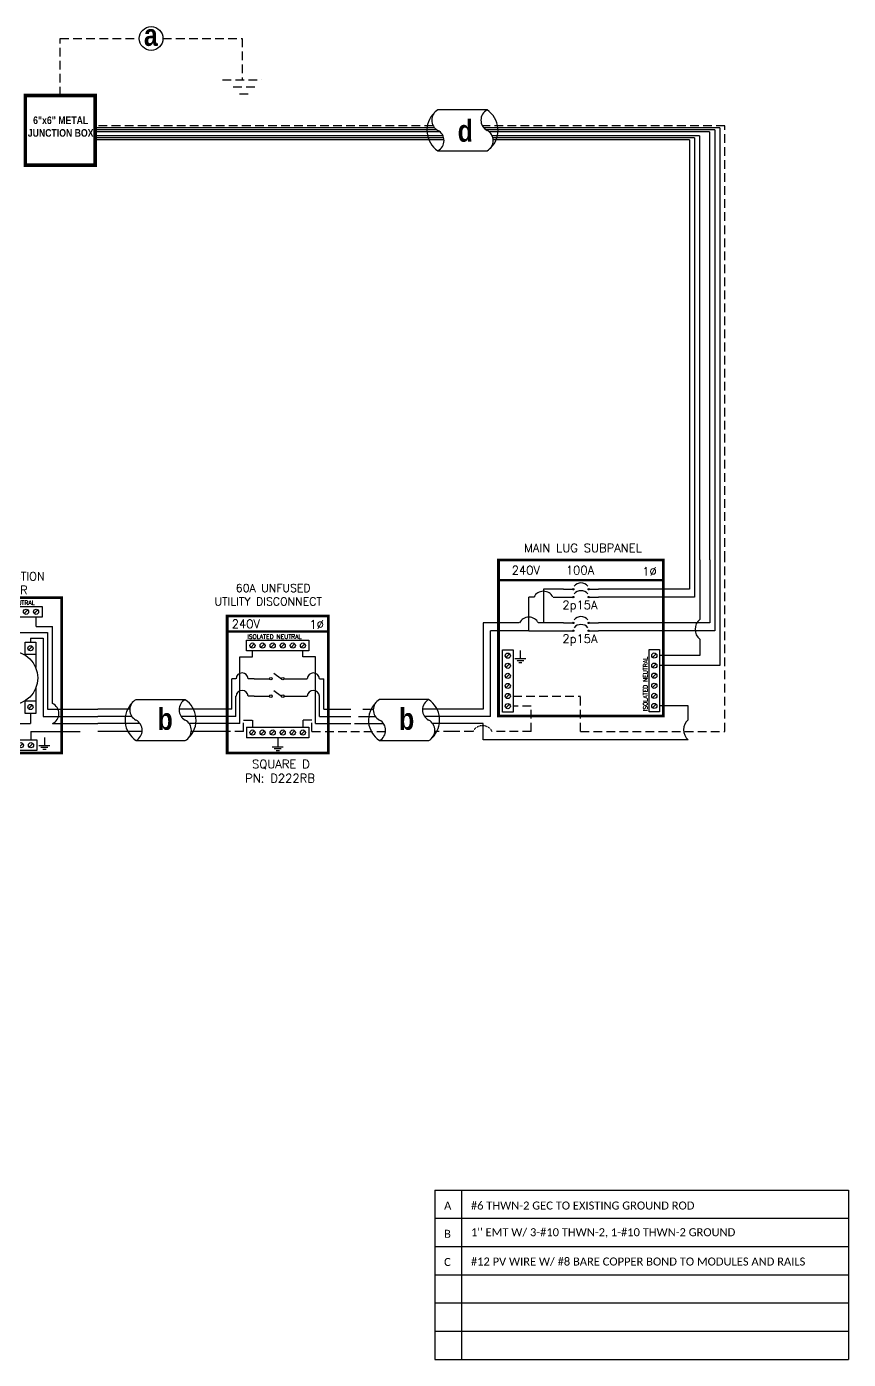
# Model space of a CAD drawing. Header units: feet. Extents: x 22430 to 23220, y 15295 to 15870.
# Drawn here: x 22866 to 23220, y 15295 to 15870 of the extents above; entities that cross this region are included whole.
import ezdxf

# ---------------------------------------------------------------- set-up
doc = ezdxf.new("R2010")
doc.units = ezdxf.units.FT
doc.header["$MEASUREMENT"] = 0
doc.linetypes.add('HIDDEN', pattern=[0.375, 0.25, -0.125])
for name, color, linetype in [('ONE LINE BLOCKS', 7, 'Continuous'), ('TABLES', 7, 'Continuous'), ('TEXT', 7, 'Continuous'), ('Z - TITLEBLOCK TXT', 7, 'Continuous')]:
    doc.layers.add(name, color=color, linetype=linetype)
doc.styles.add('ONE LINE TXT', font='techb___.ttf')
doc.styles.get("Standard").update_dxf_attribs({"font": 'simplex.shx'})

# ---------------------------------------------------------------- blocks, each defined once
blk = doc.blocks.new('M_METER PAN')
at = {"color": 253, "linetype": 'Continuous'}
for p, q in [((4.73, 8.02), (4.73, 8.75)), ((8.59, 8.02), (8.59, 8.75)), ((4.73, 8.02), (3.48, 8.02)), ((3.48, 2.14), (3.48, 8.02)), ((8.59, 8.02), (9.84, 8.02)), ((9.84, 2.14), (9.84, 8.02)), ((3.48, 0.61), (0, 0.61)), ((9.84, 0.61), (13.32, 0.61))]:
    blk.add_line(p, q, dxfattribs=at)
at = {"color": 7, "linetype": 'Continuous'}
for p, q in [((5.16, 7.56), (5.16, 6.82)), ((5.16, 7.56), (9.47, 7.56)), ((9.47, 7.56), (9.47, 1.71)), ((4.25, 1.71), (0, 1.71)), ((4.25, 1.71), (4.25, 0.9)), ((5.16, 0.9), (5.16, 1.37)), ((9.47, 1.71), (13.32, 1.71)), ((4.25, 0.9), (5.16, 0.9))]:
    blk.add_line(p, q, dxfattribs=at)
at = {"color": 10, "linetype": 'Continuous'}
for p, q in [((8.16, 7.14), (8.16, 6.82)), ((8.16, 7.14), (9.12, 7.14)), ((9.12, 7.14), (9.12, 1.15)), ((3.83, 1.15), (0, 1.15)), ((3.83, 1.15), (3.83, 0.61)), ((8.16, 1.37), (8.16, 0.61)), ((9.12, 1.15), (13.32, 1.15)), ((3.83, 0.61), (8.16, 0.61))]:
    blk.add_line(p, q, dxfattribs=at)
at = {"color": 1, "linetype": 'Continuous'}
for p, q in [((5.57, 5.9), (4.76, 5.9)), ((7.76, 5.9), (8.56, 5.9)), ((5.57, 2.33), (4.76, 2.33)), ((7.76, 2.33), (8.56, 2.33))]:
    blk.add_line(p, q, dxfattribs=at)
at = {"color": 253, "linetype": 'Continuous'}
for centre, start, end in [((3.82, 1.37), 113.9997, 246.0003), ((9.5, 1.37), 293.9997, 66.0003)]:
    blk.add_arc(centre, 0.835, start, end, dxfattribs=at)
at = {"layer": 'ONE LINE BLOCKS', "lineweight": 50, "const_width": 0.21}
blk.add_lwpolyline([(2.77, -1.65), (2.77, 10.22), (10.55, 10.22), (10.55, -1.65)], close=True, dxfattribs=at)
at = {"layer": 'TEXT', "color": 92, "linetype": 'HIDDEN', "ltscale": 15}
for p, q in [((4.35, 0), (0, 0)), ((4.35, 0), (4.35, -0.65)), ((8.2, 0), (8.2, -0.65)), ((8.2, 0), (13.32, 0))]:
    blk.add_line(p, q, dxfattribs=at)
at = {"layer": 'TEXT', "color": 92, "linetype": 'Continuous', "flags": 128}
for points in [[(9.23, -0.46), (9.23, -1.08)], [(8.81, -1.08), (9.64, -1.08)], [(9.5, -1.23), (8.96, -1.23)], [(9.35, -1.38), (9.1, -1.38)]]:
    blk.add_lwpolyline(points, dxfattribs=at)
at = {"layer": 'TEXT', "linetype": 'Continuous'}
blk.add_circle((6.66, 4.09), 2.06, dxfattribs=at)
at = {"layer": 'Z - TITLEBLOCK TXT', "color": 1, "linetype": 'Continuous'}
for p, q in [((4.27, 8.75), (4.27, 9.55)), ((4.27, 9.55), (9.05, 9.55)), ((9.05, 9.55), (9.05, 8.75)), ((9.05, 8.75), (4.27, 8.75)), ((4.76, 6.82), (4.76, 4.89)), ((5.57, 6.82), (4.76, 6.82)), ((5.57, 5.84), (5.57, 6.82)), ((7.76, 5.84), (7.76, 6.82)), ((7.76, 6.82), (8.56, 6.82)), ((8.56, 6.82), (8.56, 4.89)), ((4.76, 3.3), (4.76, 1.37)), ((8.56, 3.3), (8.56, 1.37)), ((5.57, 1.37), (5.57, 2.35)), ((7.76, 1.37), (7.76, 2.35)), ((4.76, 1.37), (5.57, 1.37)), ((8.56, 1.37), (7.76, 1.37)), ((3.89, -1.45), (3.89, -0.65)), ((3.89, -0.65), (8.66, -0.65)), ((8.66, -0.65), (8.66, -1.45)), ((8.66, -1.45), (3.89, -1.45))]:
    blk.add_line(p, q, dxfattribs=at)
at = {"layer": 'Z - TITLEBLOCK TXT', "color": 4, "linetype": 'Continuous'}
for p, q in [((4.87, 9.29), (4.6, 9.01)), ((5.64, 9.29), (5.37, 9.01)), ((6.42, 9.29), (6.14, 9.01)), ((7.19, 9.29), (6.91, 9.01)), ((7.96, 9.29), (7.68, 9.01)), ((8.73, 9.29), (8.45, 9.01)), ((5.3, 6.5), (5.02, 6.22)), ((8.3, 6.5), (8.02, 6.22)), ((5.3, 2.01), (5.02, 1.73)), ((8.3, 2.01), (8.02, 1.73)), ((4.49, -0.91), (4.21, -1.19)), ((5.26, -0.91), (4.98, -1.19)), ((6.03, -0.91), (5.75, -1.19)), ((6.8, -0.91), (6.52, -1.19)), ((7.57, -0.91), (7.29, -1.19)), ((8.34, -0.91), (8.06, -1.19))]:
    blk.add_line(p, q, dxfattribs=at)
for centre in [(4.73, 9.15), (5.51, 9.15), (6.28, 9.15), (7.05, 9.15), (7.82, 9.15), (8.59, 9.15), (5.16, 6.36), (8.16, 6.36), (5.16, 1.87), (8.16, 1.87), (4.35, -1.05), (5.12, -1.05), (5.89, -1.05), (6.66, -1.05), (7.43, -1.05), (8.2, -1.05)]:
    blk.add_circle(centre, 0.197, dxfattribs=at)
at = {"layer": 'TABLES', "color": 4, "linetype": 'Continuous'}
blk.add_text('ISOLATED NEUTRAL', height=0.3321, dxfattribs=at).set_placement((4.34, 9.67))
at = {"layer": 'TEXT', "color": 1, "insert": (6.61, 11.34), "char_height": 0.6278, "attachment_point": 5}
blk.add_mtext_dynamic_manual_height_columns('PRODUCTION METER', width=1.3203, gutter_width=7.17, heights=[0], dxfattribs=at)
at = {"layer": 'Z - TITLEBLOCK TXT', "color": 253, "linetype": 'Continuous', "style": 'ONE LINE TXT'}
blk.add_text('M', height=1.66, dxfattribs=at).set_placement((5.85, 3.26))
blk = doc.blocks.new('*U11')
at = {"color": 0}
blk.add_blockref('M_METER PAN', (0, 0), dxfattribs=at)
blk = doc.blocks.new('*U7')
at = {"color": 7, "linetype": 'Continuous'}
for p, q in [((6.67, 2.43), (2.91, 2.43)), ((2.44, 1.71), (0, 1.71)), ((9.57, 1.71), (6.2, 1.71)), ((2.91, -0.69), (6.67, -0.69))]:
    blk.add_line(p, q, dxfattribs=at)
at = {"color": 10, "linetype": 'Continuous'}
for p, q in [((2.59, 1.15), (0, 1.15)), ((9.57, 1.15), (6.35, 1.15))]:
    blk.add_line(p, q, dxfattribs=at)
at = {"color": 253, "linetype": 'Continuous'}
for p, q in [((3.21, 0.61), (0, 0.61)), ((9.57, 0.61), (6.97, 0.61))]:
    blk.add_line(p, q, dxfattribs=at)
at = {"color": 7, "linetype": 'Continuous'}
for centre, start, end in [((3.94, 0.87), 133.9732, 236.4265), ((5.63, 0.87), 313.9732, 56.4265)]:
    blk.add_arc(centre, 1.87, start, end, dxfattribs=at)
at = {"layer": 'TEXT', "color": 92, "linetype": 'HIDDEN', "ltscale": 15}
for p, q in [((3.37, 0), (0, 0)), ((9.57, 0), (7.14, 0))]:
    blk.add_line(p, q, dxfattribs=at)
at = {"layer": 'Z - TITLEBLOCK TXT', "linetype": 'Continuous'}
for centre, start, end in [((3.31, 1.65), 117.6639, 242.3361), ((7.08, 1.65), 117.6639, 242.3361), ((2.5, 0.09), 297.6639, 62.3361), ((6.26, 0.09), 297.6639, 62.3361)]:
    blk.add_arc(centre, 0.882, start, end, dxfattribs=at)
blk = doc.blocks.new('*T9')
at = {"linetype": 'ByBlock', "lineweight": -2, "transparency": 16777216}
for p, q in [((0, 0), (178.52, 0)), ((0, 0), (0, -72.97)), ((11.58, 0), (11.58, -72.97)), ((178.52, 0), (178.52, -72.97)), ((0, -12.11), (178.52, -12.11)), ((0, -24.28), (178.52, -24.28)), ((0, -36.46), (178.52, -36.46)), ((0, -48.64), (178.52, -48.64)), ((0, -60.81), (178.52, -60.81)), ((0, -72.97), (178.52, -72.97))]:
    blk.add_line(p, q, dxfattribs=at)
at = {"color": 0, "linetype": 'Continuous', "transparency": 16777216, "char_height": 3.4544, "attachment_point": 7}
for s, insert, width in [('{\\fCalibri|b0|i0|c0;A', (4.06, -8.36), 3.4544), ('{\\fCalibri|b0|i0|c0;#6 THWN-2 GEC TO EXISTING GROUND ROD', (15.65, -8.36), 158.8095), ('{\\fCalibri|b0|i0|c0;B', (4.06, -20.53), 3.4544), ("{\\fCalibri|b0|i0|c0;1'' EMT W/ 3-#10 THWN-2, 1-#10 THWN-2 GROUND", (15.65, -20.53), 158.8095), ('{\\fCalibri|b0|i0|c0;#12 PV WIRE W/ #8 BARE COPPER BOND TO MODULES AND RAILS', (15.65, -32.71), 158.8095), ('{\\fCalibri|b0|i0|c0;C', (4.06, -32.71), 3.4544), ('{\\fCalibri|b0|i0|c0;', (4.06, -44.89), 3.4544), ('{\\fCalibri|b0|i0|c0;', (15.65, -44.89), 158.8095), ('{\\fCalibri|b0|i0|c0;', (4.06, -57.06), 3.4544), ('{\\fCalibri|b0|i0|c0;', (15.65, -57.06), 158.8095), ('{\\fCalibri|b0|i0|c0;', (4.06, -69.22), 3.4544), ('{\\fCalibri|b0|i0|c0;', (15.65, -69.22), 158.8095)]:
    blk.add_mtext(s, dxfattribs=dict(at, insert=insert, width=width))
blk = doc.blocks.new('*U12')
at = {"layer": 'ONE LINE BLOCKS', "linetype": 'Continuous'}
h = blk.add_hatch(color=1, dxfattribs=at)
h.dxf.hatch_style = 1
edge = h.paths.add_edge_path()
edge.add_arc((52.27, 61.39), 0.291, 0, 360)
h = blk.add_hatch(color=1, dxfattribs=at)
h.dxf.hatch_style = 1
edge = h.paths.add_edge_path()
edge.add_arc((52.27, 58.01), 0.291, 0, 360)
h = blk.add_hatch(color=1, dxfattribs=at)
h.dxf.hatch_style = 1
edge = h.paths.add_edge_path()
edge.add_arc((58.94, 61.39), 0.291, 0, 360)
h = blk.add_hatch(color=1, dxfattribs=at)
h.dxf.hatch_style = 1
edge = h.paths.add_edge_path()
edge.add_arc((58.94, 58.01), 0.291, 0, 360)
h = blk.add_hatch(color=1, dxfattribs=at)
h.dxf.hatch_style = 1
edge = h.paths.add_edge_path()
edge.add_arc((52.27, 46.83), 0.291, 0, 360)
h = blk.add_hatch(color=1, dxfattribs=at)
h.dxf.hatch_style = 1
edge = h.paths.add_edge_path()
edge.add_arc((58.94, 46.83), 0.291, 0, 360)
h = blk.add_hatch(color=1, dxfattribs=at)
h.dxf.hatch_style = 1
edge = h.paths.add_edge_path()
edge.add_arc((52.27, 43.45), 0.291, 0, 360)
h = blk.add_hatch(color=1, dxfattribs=at)
h.dxf.hatch_style = 1
edge = h.paths.add_edge_path()
edge.add_arc((58.94, 43.45), 0.291, 0, 360)
at = {"color": 7, "linetype": 'Continuous'}
for p, q in [((102.48, 74.03), (102.48, 61.39)), ((111.18, 74.03), (111.18, 46.83)), ((48.07, 61.39), (39.41, 61.39)), ((39.41, 61.39), (39.41, 46.83)), ((102.48, 61.39), (63.14, 61.39)), ((29, 46.83), (13.32, 46.83)), ((13.32, 46.83), (13.32, 9.66)), ((48.07, 46.83), (37.24, 46.83)), ((111.18, 46.83), (63.14, 46.83)), ((13.32, 9.66), (0, 9.66))]:
    blk.add_line(p, q, dxfattribs=at)
at = {"color": 10, "linetype": 'Continuous'}
for p, q in [((104.66, 74.03), (104.66, 58.01)), ((113.36, 74.03), (113.36, 43.45)), ((33.12, 43.45), (33.12, 58.01)), ((35.29, 58.01), (33.12, 58.01)), ((43.53, 58.01), (48.07, 58.01)), ((104.66, 58.01), (63.14, 58.01)), ((33.12, 43.45), (16.61, 43.45)), ((16.61, 6.49), (16.61, 43.45)), ((33.12, 43.45), (48.07, 43.45)), ((113.36, 43.45), (63.14, 43.45)), ((16.61, 6.49), (0, 6.49))]:
    blk.add_line(p, q, dxfattribs=at)
at = {"color": 253, "linetype": 'Continuous'}
for p, q in [((106.83, 74.03), (106.83, 48.32)), ((115.53, 74.03), (115.53, 28.42)), ((106.83, 39.76), (106.83, 32.77)), ((106.83, 32.77), (89.53, 32.77)), ((115.53, 28.42), (89.53, 28.42)), ((101.87, 11.02), (89.53, 11.02)), ((101.87, 5), (101.87, 11.02)), ((13.32, 3.45), (0, 3.45)), ((13.32, -3.56), (13.32, 3.45)), ((101.87, -3.56), (13.32, -3.56))]:
    blk.add_line(p, q, dxfattribs=at)
at = {"color": 10, "linetype": 'Continuous'}
blk.add_arc((39.41, 55.85), 4.65, 27.66392, 152.33608, dxfattribs=at)
at = {"color": 7, "linetype": 'Continuous'}
blk.add_arc((33.12, 44.67), 4.65, 27.66392, 152.33608, dxfattribs=at)
at = {"color": 253, "linetype": 'Continuous'}
for centre in [(110.41, 44.04), (105.44, 0.72)]:
    blk.add_arc(centre, 5.58, 129.92155, 230.07845, dxfattribs=at)
at = {"layer": 'ONE LINE BLOCKS', "lineweight": 50}
blk.add_line((20.02, 65.33), (91.19, 65.33), dxfattribs=at)
at = {"layer": 'ONE LINE BLOCKS', "lineweight": 50, "const_width": 1.19}
blk.add_lwpolyline([(20.02, 6.67), (20.02, 74.03), (91.19, 74.03), (91.19, 6.67)], close=True, dxfattribs=at)
at = {"layer": 'TEXT', "color": 92, "linetype": 'HIDDEN', "ltscale": 15}
for p, q in [((117.71, 0), (117.71, 74.03)), ((26.29, 15.3), (55.38, 15.3)), ((55.38, 0), (55.38, 15.3)), ((34.13, 10.94), (26.29, 10.94)), ((34.13, 0), (34.13, 10.94)), ((9.01, 0), (0, 0)), ((34.13, 0), (17.25, 0)), ((55.38, 0), (117.71, 0))]:
    blk.add_line(p, q, dxfattribs=at)
at = {"layer": 'TEXT', "color": 92, "linetype": 'HIDDEN', "flags": 128}
for points in [[(29.4, 34.92), (29.4, 31.42)], [(27.06, 31.42), (31.74, 31.42)], [(30.93, 30.55), (27.87, 30.55)], [(30.12, 29.68), (28.68, 29.68)]]:
    blk.add_lwpolyline(points, dxfattribs=at)
at = {"layer": 'TEXT', "color": 92, "linetype": 'HIDDEN', "ltscale": 0.3}
blk.add_arc((13.13, -2.16), 4.65, 27.66392, 152.33608, dxfattribs=at)
at = {"layer": 'Z - TITLEBLOCK TXT', "color": 1, "linetype": 'Continuous'}
for p, q in [((21.75, 8.35), (21.75, 35.29)), ((21.75, 35.29), (26.29, 35.29)), ((26.29, 35.29), (26.29, 8.35)), ((84.99, 8.42), (84.99, 35.37)), ((84.99, 35.37), (89.53, 35.37)), ((89.53, 35.37), (89.53, 8.42)), ((26.29, 8.35), (21.75, 8.35)), ((89.53, 8.42), (84.99, 8.42))]:
    blk.add_line(p, q, dxfattribs=at)
at = {"layer": 'Z - TITLEBLOCK TXT', "color": 4, "linetype": 'Continuous'}
for p, q in [((24.81, 33.48), (23.24, 31.91)), ((24.81, 29.13), (23.24, 27.56)), ((88.04, 33.56), (86.47, 31.98)), ((88.04, 29.2), (86.47, 27.63)), ((24.81, 24.78), (23.24, 23.21)), ((88.04, 24.85), (86.47, 23.28)), ((24.81, 20.43), (23.24, 18.86)), ((88.04, 20.5), (86.47, 18.93)), ((24.81, 16.08), (23.24, 14.51)), ((24.81, 11.73), (23.24, 10.16)), ((88.04, 16.15), (86.47, 14.58)), ((88.04, 11.8), (86.47, 10.23))]:
    blk.add_line(p, q, dxfattribs=at)
at = {"layer": 'Z - TITLEBLOCK TXT', "color": 1, "linetype": 'Continuous', "flags": 128}
for points in [[(48.07, 61.39), (52.27, 61.39)], [(48.07, 61.39), (52.27, 61.39)], [(48.07, 58.01), (52.27, 58.01)], [(48.07, 58.01), (52.27, 58.01)], [(58.94, 61.39), (63.14, 61.39)], [(58.94, 58.01), (63.14, 58.01)], [(48.07, 46.83), (52.27, 46.83)], [(48.07, 46.83), (52.27, 46.83)], [(58.94, 46.83), (63.14, 46.83)], [(48.07, 43.45), (52.27, 43.45)], [(48.07, 43.45), (52.27, 43.45)], [(58.94, 43.45), (63.14, 43.45)]]:
    blk.add_lwpolyline(points, dxfattribs=at)
at = {"layer": 'Z - TITLEBLOCK TXT', "color": 1, "linetype": 'Continuous'}
for centre in [(52.27, 61.39), (52.27, 58.01), (58.94, 61.39), (58.94, 58.01), (52.27, 46.83), (58.94, 46.83), (52.27, 43.45), (58.94, 43.45)]:
    blk.add_circle(centre, 0.291, dxfattribs=at)
at = {"layer": 'Z - TITLEBLOCK TXT', "color": 4, "linetype": 'Continuous'}
for centre in [(24.02, 32.7), (24.02, 28.35), (87.26, 32.77), (87.26, 28.42), (24.02, 24), (87.26, 24.07), (24.02, 19.65), (87.26, 19.72), (24.02, 15.3), (24.02, 10.94), (87.26, 15.37), (87.26, 11.02)]:
    blk.add_circle(centre, 1.11, dxfattribs=at)
at = {"layer": 'Z - TITLEBLOCK TXT', "color": 1, "linetype": 'Continuous'}
for centre in [(55.6, 60.19), (55.6, 56.81), (55.6, 45.63), (55.6, 42.25)]:
    blk.add_arc(centre, 3.93, 40.3392, 139.6608, dxfattribs=at)
at = {"layer": 'TABLES', "color": 1, "linetype": 'Continuous'}
for p in [(47.57, 52.77), (47.57, 38.21)]:
    blk.add_text('2p15A', height=3.658, dxfattribs=at).set_placement(p)
at = {"layer": 'TABLES', "color": 4, "linetype": 'Continuous'}
blk.add_text('ISOLATED NEUTRAL', height=1.8743, rotation=90, dxfattribs=at).set_placement((84.33, 8.78))
at = {"layer": 'TEXT', "color": 1, "attachment_point": 5}
for s, width, gutter_width, insert, char_height in [('MAIN LUG SUBPANEL ', 62.3984, 7.17, (56.45, 79.21), 3.6576), ('240V', 0.1481, 0.75, (31.81, 69.58), 3.658), ('100A', 0.1481, 0.75, (55.19, 69.58), 3.658), ('1∅', 0.1481, 0.75, (85.17, 69.07), 3.658)]:
    blk.add_mtext_dynamic_manual_height_columns(s, width=width, gutter_width=gutter_width, heights=[0], dxfattribs=dict(at, insert=insert, char_height=char_height))
blk = doc.blocks.new('M_UTILITY DISCONNECT')
at = {"color": 253, "linetype": 'Continuous'}
for p, q in [((-42.47, 32.21), (-42.47, 34.82)), ((-20.72, 32.21), (-20.72, 34.82)), ((-47.96, 3.45), (-47.96, 32.21)), ((-47.96, 32.21), (-42.47, 32.21)), ((-15.23, 32.21), (-20.72, 32.21)), ((-15.23, 3.45), (-15.23, 32.21)), ((-47.96, 3.45), (-63.19, 3.45)), ((-15.23, 3.45), (0, 3.45))]:
    blk.add_line(p, q, dxfattribs=at)
at = {"color": 7, "linetype": 'Continuous'}
for p, q in [((-51.46, 9.66), (-51.46, 22.77)), ((-49.6, 22.77), (-51.46, 22.77)), ((-41.69, 22.77), (-44.32, 22.77)), ((-21.5, 22.77), (-18.87, 22.77)), ((-13.59, 22.77), (-11.73, 22.77)), ((-11.73, 9.66), (-11.73, 22.77)), ((-51.46, 9.66), (-63.19, 9.66)), ((-11.73, 9.66), (0, 9.66))]:
    blk.add_line(p, q, dxfattribs=at)
at = {"color": 10, "linetype": 'Continuous'}
for p, q in [((-49.6, 6.49), (-49.6, 15.24)), ((-41.69, 15.24), (-44.32, 15.24)), ((-21.5, 15.24), (-18.87, 15.24)), ((-13.59, 6.49), (-13.59, 15.24)), ((-49.6, 6.49), (-63.19, 6.49)), ((-13.59, 6.49), (0, 6.49))]:
    blk.add_line(p, q, dxfattribs=at)
at = {"color": 7, "linetype": 'Continuous'}
for centre in [(-46.96, 22.62), (-16.23, 22.62)]:
    blk.add_arc(centre, 2.64, 3.28193, 176.71807, dxfattribs=at)
at = {"color": 10, "linetype": 'Continuous'}
for centre in [(-46.96, 15.08), (-16.23, 15.08)]:
    blk.add_arc(centre, 2.64, 3.28193, 176.71807, dxfattribs=at)
at = {"layer": 'ONE LINE BLOCKS', "lineweight": 50}
blk.add_line((-53.41, 43.1), (-9.8, 43.1), dxfattribs=at)
at = {"layer": 'ONE LINE BLOCKS', "lineweight": 50, "const_width": 1.19}
blk.add_lwpolyline([(-53.41, -9.3), (-53.41, 49.88), (-9.8, 49.88), (-9.8, -9.3)], close=True, dxfattribs=at)
at = {"layer": 'TEXT', "color": 92, "linetype": 'HIDDEN', "ltscale": 15}
for p, q in [((-46.38, 0), (-63.19, 0)), ((-46.38, 0), (-46.38, 4.94)), ((-46.38, 4.94), (-42.47, 4.94)), ((-42.47, 4.94), (-42.47, 1.8)), ((-16.81, 4.94), (-20.72, 4.94)), ((-20.72, 4.94), (-20.72, 1.8)), ((-16.81, 0), (-16.81, 4.94)), ((-16.81, 0), (0, 0))]:
    blk.add_line(p, q, dxfattribs=at)
at = {"layer": 'TEXT', "color": 92, "linetype": 'Continuous', "flags": 128}
for points in [[(-31.59, -3.07), (-31.6, -6.57)], [(-33.94, -6.57), (-29.25, -6.57)], [(-30.07, -7.44), (-33.13, -7.44)], [(-30.88, -8.3), (-32.31, -8.3)]]:
    blk.add_lwpolyline(points, dxfattribs=at)
at = {"layer": 'Z - TITLEBLOCK TXT', "color": 1, "linetype": 'Continuous'}
for p, q in [((-45.07, 34.82), (-45.07, 39.36)), ((-45.07, 39.36), (-18.12, 39.36)), ((-18.12, 34.82), (-45.07, 34.82)), ((-18.12, 39.36), (-18.12, 34.82)), ((-33.23, 25.22), (-29.96, 22.78)), ((-41.69, 22.77), (-35.12, 22.77)), ((-33.23, 17.69), (-29.96, 15.24)), ((-28.88, 22.77), (-21.5, 22.77)), ((-41.69, 15.24), (-35.12, 15.24)), ((-28.88, 15.24), (-21.5, 15.23)), ((-45.07, 1.8), (-18.12, 1.8)), ((-45.07, 1.8), (-45.07, -2.74)), ((-18.12, 1.8), (-18.12, -2.74)), ((-18.12, -2.74), (-45.07, -2.74))]:
    blk.add_line(p, q, dxfattribs=at)
at = {"layer": 'Z - TITLEBLOCK TXT', "color": 4, "linetype": 'Continuous'}
for p, q in [((-41.69, 37.87), (-43.26, 36.3)), ((-37.34, 37.87), (-38.91, 36.3)), ((-32.98, 37.87), (-34.56, 36.3)), ((-28.63, 37.87), (-30.21, 36.3)), ((-24.28, 37.87), (-25.86, 36.3)), ((-19.93, 37.87), (-21.51, 36.3)), ((-41.69, 0.32), (-43.26, -1.26)), ((-37.34, 0.32), (-38.91, -1.26)), ((-32.98, 0.32), (-34.56, -1.26)), ((-28.63, 0.32), (-30.21, -1.26)), ((-24.28, 0.32), (-25.86, -1.26)), ((-19.93, 0.32), (-21.51, -1.26))]:
    blk.add_line(p, q, dxfattribs=at)
for centre in [(-42.47, 37.09), (-38.12, 37.09), (-33.77, 37.09), (-29.42, 37.09), (-25.07, 37.09), (-20.72, 37.09), (-42.47, -0.47), (-38.12, -0.47), (-33.77, -0.47), (-29.42, -0.47), (-25.07, -0.47), (-20.72, -0.47)]:
    blk.add_circle(centre, 1.11, dxfattribs=at)
at = {"layer": 'Z - TITLEBLOCK TXT', "color": 1, "linetype": 'Continuous'}
for centre in [(-34.58, 22.77), (-29.42, 22.77), (-34.58, 15.24), (-29.42, 15.24)]:
    blk.add_circle(centre, 0.541, dxfattribs=at)
at = {"layer": 'TABLES', "color": 4, "linetype": 'Continuous'}
blk.add_text('ISOLATED NEUTRAL', height=1.8743, dxfattribs=at).set_placement((-44.71, 40.01))
at = {"layer": 'TEXT', "color": 1}
for s, width, gutter_width, heights, insert, char_height, attachment_point in [('\\A1;\\pi12.968; 60A UNFUSED \\P\\pi6.1418;UTILITY DISCONNECT', 64.922, 0, [82.18], (-65.01, 63.62), 3.4544, 1), ('240V', 0.1481, 0.75, [0], (-45.35, 46.44), 3.658, 5), ('1∅', 0.1481, 0.75, [0], (-14.78, 46.14), 3.658, 5), ('\\A1;\\pi11.999,t30.287;SQUARE D\\P\\pi9.0377,t27.326;PN: D222RB', 51.6906, 0.203, [45.94], (-54.67, -12.23), 3.6576, 1)]:
    blk.add_mtext_dynamic_manual_height_columns(s, width=width, gutter_width=gutter_width, heights=heights, dxfattribs=dict(at, insert=insert, char_height=char_height, attachment_point=attachment_point))

msp = doc.modelspace()

# ---------------------------------------------------------------- linework, layer by layer
at = {"color": 7, "linetype": 'Continuous'}
for p, q in [((23064.48, 15834.01), (23043.24, 15834.01)), ((23151.83, 15821.15), (23151.88, 15639.85)), ((23160.53, 15824.6), (23160.53, 15639.85)), ((23043.24, 15816.39), (23064.48, 15816.39)), ((23039.27, 15579.55), (23018.03, 15579.55)), ((23010.8, 15575.48), (23015.37, 15575.48)), ((23049.4, 15575.48), (23036.62, 15575.48)), ((23018.03, 15561.92), (23039.27, 15561.92))]:
    msp.add_line(p, q, dxfattribs=at)
at = {"color": 253, "linetype": 'Continuous'}
for p, q in [((23041.82, 15826.32), (22895.32, 15826.32)), ((23164.88, 15826.32), (23063.06, 15826.32)), ((23164.88, 15826.32), (23164.88, 15639.85)), ((23045.45, 15822.88), (22895.32, 15822.88)), ((23156.18, 15822.88), (23066.69, 15822.88)), ((23156.18, 15822.88), (23156.18, 15639.85)), ((23007.29, 15569.26), (23019.74, 15569.26)), ((23049.4, 15569.26), (23040.98, 15569.26))]:
    msp.add_line(p, q, dxfattribs=at)
at = {"color": 10, "linetype": 'Continuous'}
for p, q in [((23042.8, 15825.46), (22895.32, 15825.46)), ((23045.75, 15822.02), (22895.32, 15822.02)), ((23162.71, 15825.46), (23064.05, 15825.46)), ((23154.01, 15822.02), (23067, 15822.02)), ((23154.01, 15822.02), (23154.01, 15639.85)), ((23162.71, 15825.46), (23162.71, 15639.85)), ((23008.94, 15572.3), (23016.25, 15572.3)), ((23049.4, 15572.3), (23037.5, 15572.3))]:
    msp.add_line(p, q, dxfattribs=at)
at = {"linetype": 'Continuous'}
for p, q in [((23044.14, 15824.6), (22895.32, 15824.6)), ((23045.89, 15821.15), (22895.32, 15821.15)), ((23160.53, 15824.6), (23065.38, 15824.6)), ((23151.83, 15821.15), (23067.14, 15821.15))]:
    msp.add_line(p, q, dxfattribs=at)
at = {"color": 7, "linetype": 'Continuous'}
msp.add_circle((22919.49, 15864.85), 5.11, dxfattribs=at)
for centre, start, end in [((23049.09, 15825.2), 133.97324, 236.42648), ((23058.63, 15825.2), 313.97324, 56.42648), ((23033.42, 15570.74), 313.97324, 56.42648), ((23023.88, 15570.74), 133.97324, 236.42648)]:
    msp.add_arc(centre, 10.58, start, end, dxfattribs=at)
at = {"layer": 'ONE LINE BLOCKS', "lineweight": 50, "const_width": 1.53}
msp.add_lwpolyline([(22895.32, 15810.15), (22865.22, 15810.15), (22865.22, 15840.25), (22895.32, 15840.25)], close=True, dxfattribs=at)
at = {"layer": 'TEXT', "color": 92, "linetype": 'HIDDEN', "ltscale": 15}
for p, q in [((22880.27, 15840.25), (22880.27, 15864.85)), ((22880.27, 15864.85), (22914.38, 15864.85)), ((22924.6, 15864.85), (22958.72, 15864.85)), ((22958.72, 15864.85), (22958.72, 15847.06)), ((23041.21, 15827.18), (22895.32, 15827.18)), ((23167.06, 15827.18), (23062.45, 15827.18)), ((23167.06, 15639.85), (23167.06, 15827.18)), ((23005.72, 15565.82), (23020.67, 15565.82)), ((23049.4, 15565.82), (23041.91, 15565.82))]:
    msp.add_line(p, q, dxfattribs=at)
at = {"layer": 'TEXT', "color": 92, "linetype": 'HIDDEN', "ltscale": 15, "flags": 128}
for points in [[(22950.24, 15847.06), (22967.2, 15847.06)], [(22964.26, 15843.91), (22953.17, 15843.91)], [(22961.32, 15840.77), (22956.11, 15840.77)]]:
    msp.add_lwpolyline(points, dxfattribs=at)
at = {"layer": 'Z - TITLEBLOCK TXT', "linetype": 'Continuous'}
for centre, start, end in [((23045.55, 15829.61), 117.66392, 242.33608), ((23066.79, 15829.61), 117.66392, 242.33608), ((23040.93, 15820.79), 297.66392, 62.33608), ((23062.17, 15820.79), 297.66392, 62.33608), ((23020.34, 15575.14), 117.66392, 242.33608), ((23041.58, 15575.14), 117.66392, 242.33608), ((23015.72, 15566.33), 297.66392, 62.33608), ((23036.96, 15566.33), 297.66392, 62.33608)]:
    msp.add_arc(centre, 4.98, start, end, dxfattribs=at)

# ---------------------------------------------------------------- block references
for name, p in [('*U12', (23049.4, 15565.82)), ('*T9', (23041.87, 15367.85))]:
    msp.add_blockref(name, p)
at = {"color": 155, "true_color": 0x647190, "xscale": 5.644441731736358, "yscale": 5.644441731736358, "zscale": 5.644441731736358}
for name, p in [('*U11', (22821.36, 15565.82)), ('*U7', (22896.56, 15565.82))]:
    msp.add_blockref(name, p, dxfattribs=at)
at = {"color": 7}
msp.add_blockref('M_UTILITY DISCONNECT', (23005.72, 15565.82), dxfattribs=at)

# ---------------------------------------------------------------- texts
at = {"layer": 'ONE LINE BLOCKS', "color": 1, "linetype": 'Continuous', "insert": (22880.45, 15831.2), "char_height": 3.2756, "width": 28.3929, "attachment_point": 2, "style": 'ONE LINE TXT'}
msp.add_mtext('6"x6" METAL JUNCTION BOX  ', dxfattribs=at)
at = {"layer": 'Z - TITLEBLOCK TXT', "color": 1, "linetype": 'Continuous', "char_height": 9.3833, "attachment_point": 1, "style": 'ONE LINE TXT'}
for s, insert in [('{\\W1;\\C256;a}', (22916.39, 15871.04)), ('{\\W1;\\C256;d}', (23051.79, 15829.69)), ('{\\W1;\\C256;b}', (22922.27, 15575.91)), ('{\\W1;\\C256;b}', (23026.48, 15575.91))]:
    msp.add_mtext_dynamic_manual_height_columns(s, width=0.1385, gutter_width=2.13, heights=[0], dxfattribs=dict(at, insert=insert))

doc.saveas('drawing.dxf')
